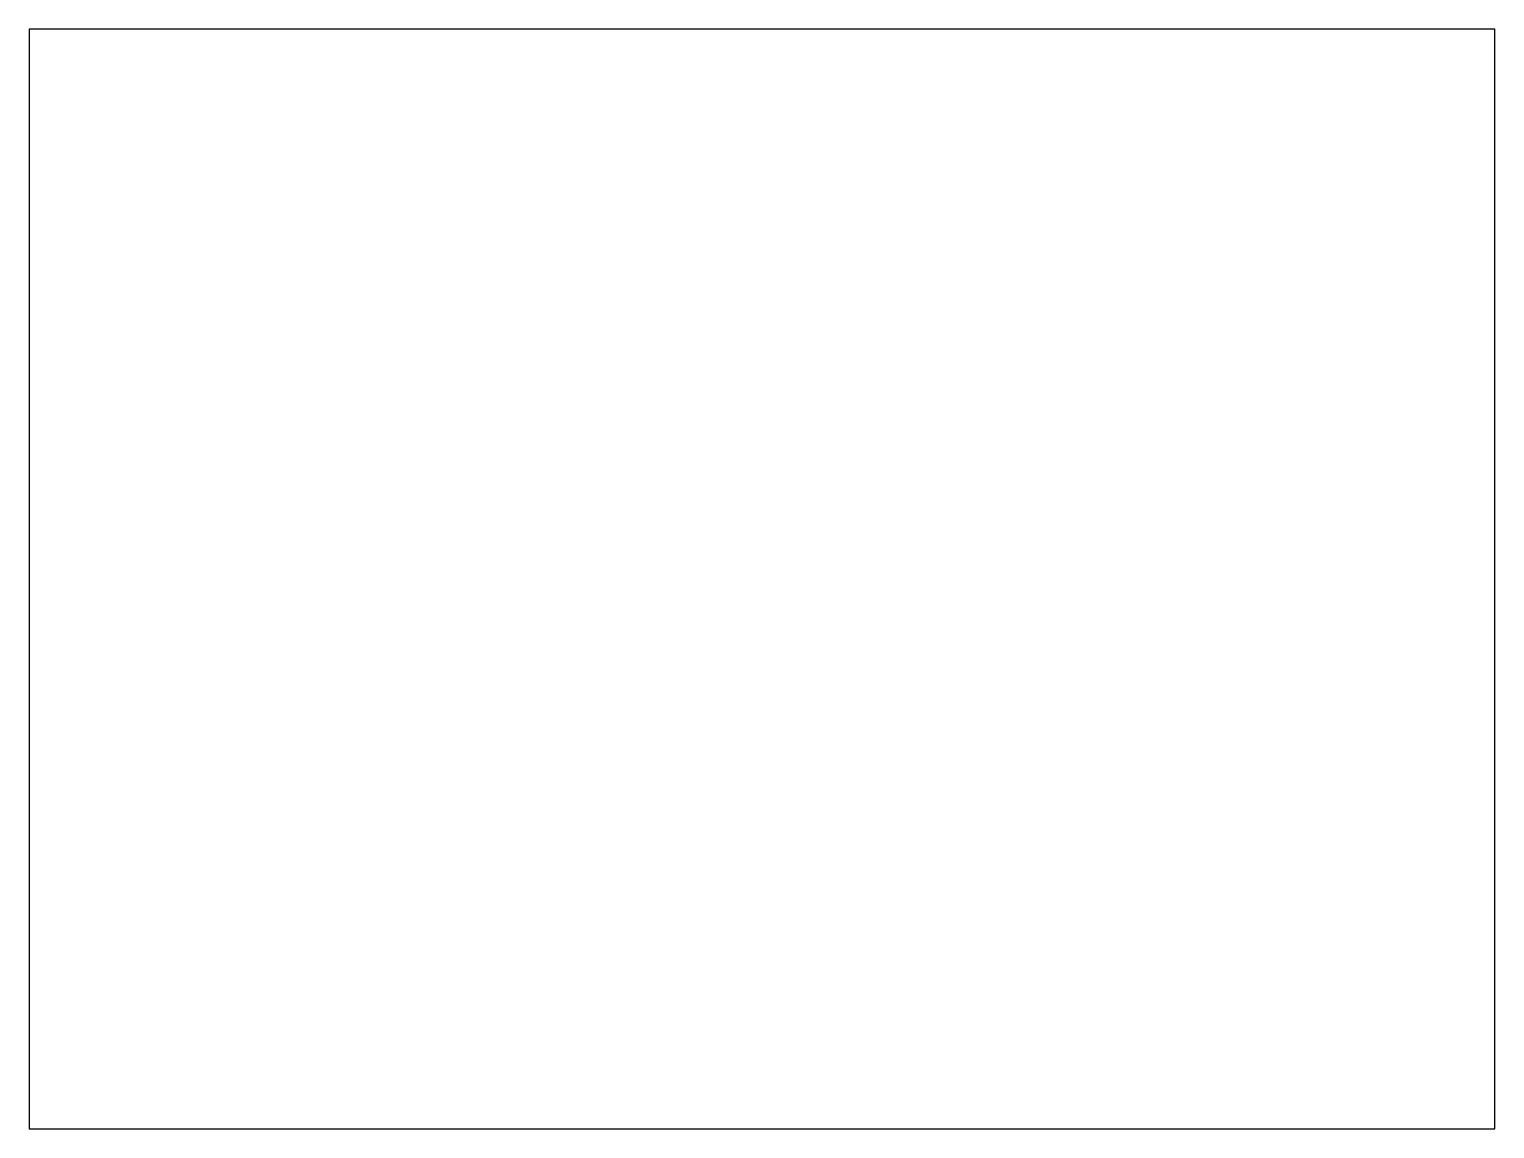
# Model space of a CAD drawing. Header units: metres. Extents: x 0 to 4, y 0 to 3.
import ezdxf

# ---------------------------------------------------------------- set-up
doc = ezdxf.new("R2010")
doc.units = ezdxf.units.M
doc.layers.add('DOORS', color=7, linetype='Continuous')
doc.layers.add('WALLS', color=7, linetype='Continuous')

msp = doc.modelspace()

# ---------------------------------------------------------------- linework, layer by layer
at = {"layer": 'DOORS'}
msp.add_line((1, 0), (2, 0), dxfattribs=at)
at = {"layer": 'WALLS'}
for p, q in [((4, 3), (0, 3)), ((0, 3), (0, 0)), ((4, 0), (4, 3)), ((0, 0), (4, 0))]:
    msp.add_line(p, q, dxfattribs=at)

doc.saveas('drawing.dxf')
